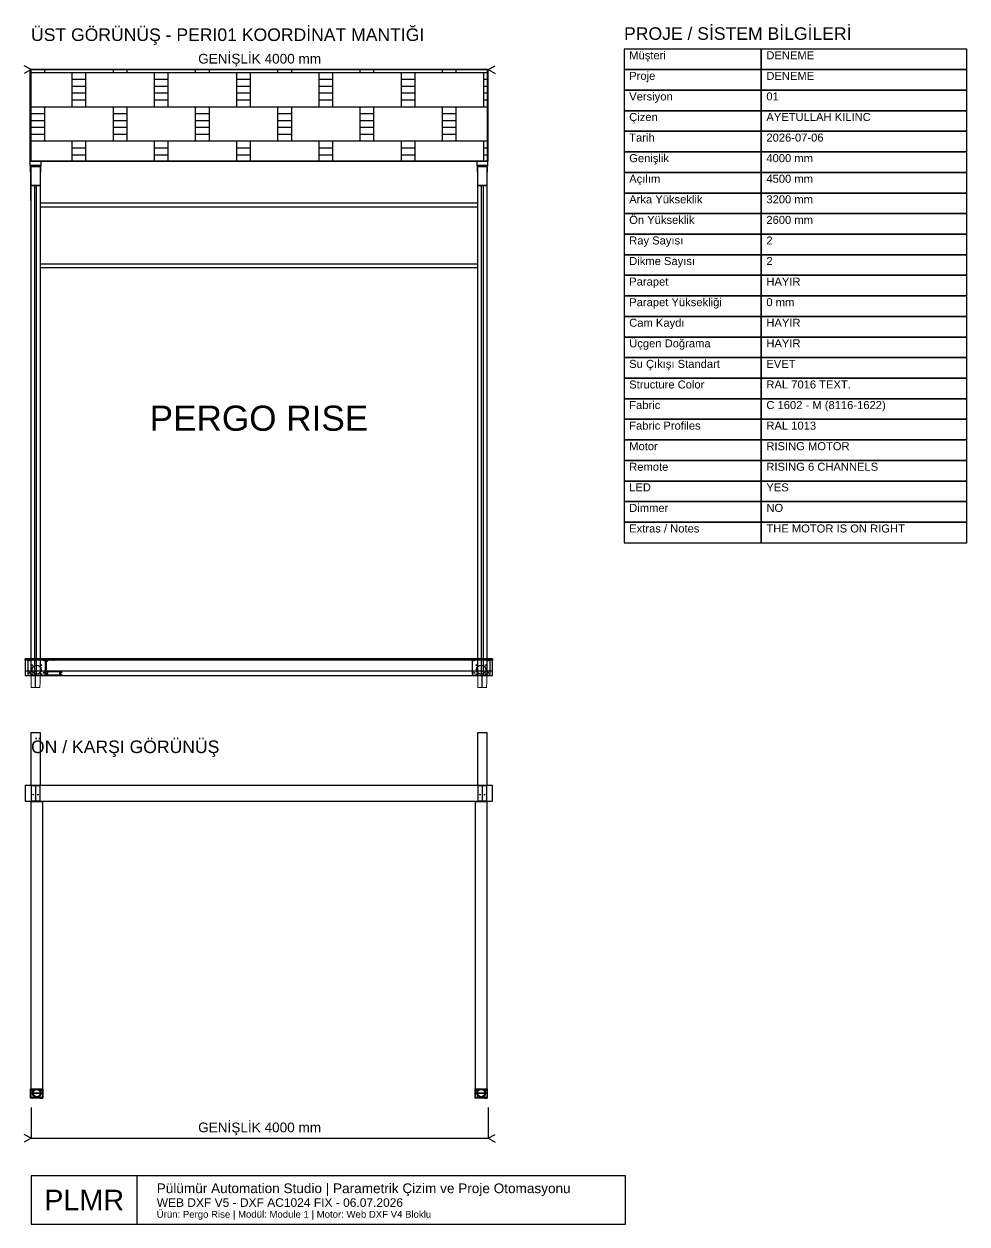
# Model space of a CAD drawing. Header units: millimetres. Extents: x -7074 to 8488, y -9300 to 1199.
# Drawn here: x 239 to 8488, y -9300 to 1199 of the extents above; entities that cross this region are included whole.
import ezdxf
from ezdxf.enums import TextEntityAlignment as Align

# ---------------------------------------------------------------- set-up
doc = ezdxf.new("R2010")
doc.units = ezdxf.units.MM
doc.layers.get('0').update_dxf_attribs({"linetype": 'CONTINUOUS'})
for name, color, linetype in [('BLOCKREF', 8, 'CONTINUOUS'), ('DIM', 1, 'CONTINUOUS'), ('FABRIC', 42, 'CONTINUOUS'), ('POST', 6, 'CONTINUOUS'), ('PROFILE', 1, 'CONTINUOUS'), ('RAY', 5, 'CONTINUOUS'), ('TABLE', 7, 'CONTINUOUS'), ('TEXT', 7, 'CONTINUOUS'), ('TITLE', 7, 'CONTINUOUS'), ('TOPWALL', 19, 'CONTINUOUS')]:
    doc.layers.add(name, color=color, linetype=linetype)
doc.styles.get("Standard").update_dxf_attribs({"font": 'arial.ttf'})

# ---------------------------------------------------------------- blocks, each defined once
blk = doc.blocks.new('Duvar Tarama Block')
at = {"transparency": 33554610}
h = blk.add_hatch(dxfattribs=at)
h.set_pattern_fill('BRICK_SPEC', color=0, scale=3, style=0, pattern_type=2)
h.set_pattern_definition([(0, (2338.498, -2553.125), (0, 7.5), []), (90, (2341.498, -2553.125), (-9, 7.5), [7.5, -7.5]), (90, (2338.498, -2553.125), (-9, 7.5), [7.5, -7.5]), (0, (2338.498, -2551.625), (9, 7.5), [3, -15]), (0, (2338.498, -2550.125), (9, 7.5), [3, -15]), (0, (2338.498, -2548.625), (9, 7.5), [3, -15]), (0, (2338.498, -2547.125), (9, 7.5), [3, -15])])
h.paths.add_polyline_path([(-50, -50), (-50, 50), (50, 50), (50, -50)])
at = {"color": 0, "transparency": 33554610}
blk.add_lwpolyline([(-50, -50), (-50, 50), (50, 50), (50, -50)], close=True, dxfattribs=at)
blk = doc.blocks.new('PergoRise Ray Arka Mekanizma Üst Görünüş')
at = {"color": 0, "transparency": 33554559}
for p, q in [((46, 211), (-46, 211)), ((46, 176), (-46, 176)), ((46, 169), (-46, 169)), ((40.5, 0), (-40.5, 0))]:
    blk.add_line(p, q, dxfattribs=at)
for points in [[(46, 215), (46, 169), (-46, 169), (-46, 215)], [(-46, 169), (-46, 118), (-43, 118), (-43, 169)], [(43, 169), (43, 118), (46, 118), (46, 169)]]:
    blk.add_lwpolyline(points, close=True, dxfattribs=at)
at = {"color": 0}
blk.add_lwpolyline([(-40.5, -131), (-40.5, 164.5, -0.4142136), (-38.5, 166.5), (38.5, 166.5, -0.4142136), (40.5, 164.5), (40.5, -131), (43, -131), (43, 164.5, 0.4142136), (38.5, 169), (-38.5, 169, 0.4142136), (-43, 164.5), (-43, -131)], format="xyb", close=True, dxfattribs=at)
blk = doc.blocks.new('PergoRise Ray Kafası Üst Görünüş')
at = {"color": 0}
blk.add_line((0, -104), (0, 0), dxfattribs=at)
at = {"color": 0, "linetype": 'Continuous', "lineweight": 0}
blk.add_line((35, -104), (-35, -104), dxfattribs=at)
blk.add_lwpolyline([(-38, -101, -0.005967), (-38, -95), (-39, -60), (-40, 0, 0.123244), (-37, 0), (37, 0, 0.123244), (40, 0), (39, -60), (38, -95, -0.004298), (38, -101)], format="xyb", dxfattribs=at)
for points, knots in [([(-35, -104), (-35, -104), (-35, -104), (-36, -104), (-36, -104), (-37, -103), (-37, -103), (-37, -102), (-37, -102), (-38, -102), (-38, -102), (-38, -101), (-38, -101), (-38, -101)], [0, 0, 0, 0, 0.049118, 0.236379, 0.393855, 0.530933, 0.650131, 0.751167, 0.831357, 0.88332, 0.92719, 0.987949, 1, 1, 1, 1]), ([(38, -101), (38, -101), (38, -101), (38, -102), (38, -102), (37, -102), (37, -103), (37, -103), (36, -104), (35, -104), (35, -104), (35, -104)], [0, 0, 0, 0, 0.036689, 0.102734, 0.156453, 0.223052, 0.350139, 0.521964, 0.707293, 0.886061, 1, 1, 1, 1])]:
    blk.add_open_spline(points, degree=3, knots=knots, dxfattribs=at)
blk = doc.blocks.new('PergoRise Oluk')
at = {"color": 0, "linetype": 'ByBlock', "lineweight": -2}
for points in [[(-27, 145), (-3, 145), (-66, 145, 0.414214), (-68, 144), (-68, 137, 0.414214), (-67, 137), (-66, 137, 0.414214), (-66, 137), (-66, 143, -0.414214), (-66, 143), (-60, 143, -0.414214), (-60, 143), (-60, 139, 0.414214), (-58, 137), (-56, 137, -0.414214), (-56, 137), (-56, 128, -0.414214), (-56, 128), (-58, 128, 0.414214), (-60, 126), (-60, 122, -0.414214), (-60, 122), (-66, 122, -0.414214), (-66, 122), (-66, 127, 0.414214), (-66, 128), (-67, 128, 0.414214), (-68, 127), (-68, 28, 0.414214), (-67, 27), (-66, 27, 0.414214), (-66, 28), (-66, 33, -0.414214), (-66, 33), (-60, 33, -0.414214), (-60, 33), (-60, 29, 0.414214), (-58, 27), (-56, 27, -0.414214), (-56, 27), (-56, 19, -0.414214), (-56, 18), (-58, 18, 0.414214), (-60, 16), (-60, 13, -0.414214), (-60, 12), (-66, 12, -0.414214), (-66, 13), (-66, 18, 0.414214), (-66, 18), (-67, 18, 0.414214), (-68, 18), (-68, 1, 0.414214), (-66, 0), (66, 0, 0.414214), (67, 1), (67, 13, 0.414214), (67, 13), (66, 13, 0.414214), (66, 13), (66, 7, -0.414214), (65, 7), (60, 7, -0.414214), (60, 7), (60, 11, 0.414214), (57, 13), (52, 13, -0.414214), (52, 13), (52, 17), (52, 18), (52, 18), (52, 22, -0.414214), (52, 23), (57, 23, 0.414214), (60, 25), (60, 28, -0.414214), (60, 28), (65, 28, -0.414214), (66, 28), (66, 23, 0.414214), (66, 23), (67, 23, 0.414214), (67, 23), (67, 30)], [(-55, 139), (-55, 139), (-55, 139, -0.337066), (-54, 137), (-54, 128, -0.414214), (-56, 126), (-57, 126, 0.414214), (-58, 126), (-58, 122, -0.414214), (-60, 120), (-66, 120, 0.414214), (-66, 120), (-66, 36, 0.414214), (-66, 35), (66, 35, -0.414214), (67, 34), (67, 27)], [(-56, 139, 0.205269), (-55, 139, -0.205269), (-56, 139), (-57, 139, -0.31512), (-57, 142), (-57, 141, -0.205269), (-56, 142), (-56, 143, -0.31512), (-54, 142), (-54, 142, -0.205269), (-54, 141), (-52, 140, 0.504433), (-52, 141, 0.116472), (-52, 143, -0.569495), (-52, 143), (-13, 143, -0.570287), (-13, 143, 0.184034), (-13, 140, 0.504433), (-12, 139), (-11, 140, -0.205269), (-11, 141), (-12, 142, -0.31512), (-10, 143), (-10, 142, -0.205269), (-8, 142), (-8, 142, -0.31512), (-8, 139), (-8, 140, -0.205269), (-10, 139), (-10, 138, 0.504433), (-9, 137, 0.051142), (-8, 137, -0.570287), (-8, 137), (-8, 134, 0.414214), (-6, 132), (-3, 132, 0.414214), (-2, 134), (-2, 137, 0.414214), (-2, 137), (-3, 137, 0.414214), (-3, 137), (-3, 134, -0.414214), (-3, 134), (-5, 134, -0.414214), (-6, 134), (-6, 143, -0.414214), (-5, 144), (-3, 144, -0.414214), (-3, 143), (-3, 141, 0.414214), (-3, 140), (-2, 140, 0.414214), (-2, 141), (-2, 144, 0.414214), (-3, 145)]]:
    blk.add_lwpolyline(points, format="xyb", dxfattribs=at)
blk.add_lwpolyline([(-57, 29, -0.414214), (-58, 30), (-58, 33, -0.414214), (-57, 33), (65, 33, -0.414214), (66, 33), (66, 31, -0.414214), (65, 30), (60, 30, 0.414214), (57, 28), (57, 25, -0.414214), (57, 25), (52, 25, 0.414214), (50, 22), (50, 13, 0.278313), (51, 11, -0.36545), (52, 10, 0.272713), (53, 6, 0.504433), (54, 6), (54, 7, -0.205269), (54, 8), (53, 8, -0.323866), (54, 11), (55, 10, -0.205269), (56, 10), (56, 11, -0.323866), (57, 8), (57, 8, -0.205269), (56, 7), (57, 6, 0.325417), (58, 6, -0.284671), (58, 6, 0.197358), (60, 5), (66, 5, -0.414214), (66, 5), (66, 2, -0.414214), (66, 2), (-66, 2, -0.414214), (-66, 2), (-66, 5, -0.526008), (-65, 5, 0.038886), (-65, 5, 0.504433), (-64, 6), (-64, 7, -0.205269), (-65, 7), (-66, 7, -0.31512), (-66, 10), (-66, 9, -0.205269), (-64, 10), (-65, 11, -0.31512), (-62, 10), (-63, 9, -0.205269), (-63, 8), (-61, 7, 0.504433), (-60, 8, 0.143807), (-61, 10, -0.547054), (-60, 10), (-60, 10, 0.414214), (-58, 13), (-58, 16, -0.414214), (-57, 16), (-56, 16, 0.414214), (-54, 19), (-54, 27, 0.414214), (-56, 29)], format="xyb", close=True, dxfattribs=at)
blk = doc.blocks.new('PergoRise Dikme Oluk Bağlantı Üst Görünüş')
at = {"color": 0, "linetype": 'ByBlock', "lineweight": -2}
blk.add_lwpolyline([(-75, 10), (-75, 145), (75, 145), (75, 10, -0.414214), (65, 0), (-65, 0, -0.414214)], format="xyb", close=True, dxfattribs=at)
for centre, radius in [((-62, 133), 4.75), ((62, 133), 4.75), ((-62, 23), 4.75), ((-40, 90), 3.5), ((-40, 10), 3.5), ((0, 50), 40), ((40, 90), 3.5), ((40, 10), 3.5), ((62, 23), 4.75)]:
    blk.add_circle(centre, radius, dxfattribs=at)
blk = doc.blocks.new('PergoRise Ray Kafası Ön Görünüş')
at = {"color": 0, "lineweight": -2, "transparency": 33554559}
for p, q in [((40, 0), (-40, 0)), ((0, 2), (0, -131))]:
    blk.add_line(p, q, dxfattribs=at)
at = {"color": 0, "linetype": 'ByBlock', "lineweight": -2}
blk.add_lwpolyline([(40, -129), (40, 0, 0.414214), (38, 2), (-38, 2, 0.414214), (-40, 0), (-40, -129, 0.414214), (-38, -131), (38, -131, 0.414214)], format="xyb", close=True, dxfattribs=at)
for centre in [(-20, -76), (20, -76)]:
    blk.add_circle(centre, 2.55, dxfattribs=at)
for centre, radius, start, end in [((-20, -76), 2.54, 205.8616, 265.6961), ((-20, -76), 2.55, 265.5238, 325.2373), ((20, -76), 2.55, 214.7627, 274.4762), ((20, -76), 2.54, 274.3039, 334.1384)]:
    blk.add_arc(centre, radius, start, end, dxfattribs=at)
blk = doc.blocks.new('PergoRise Dikme Oluk Bağlantı Karşı Görünüş')
at = {"color": 0, "linetype": 'ByBlock'}
blk.add_lwpolyline([(-75, -3), (-75, 0), (75, 0), (75, -3)], close=True, dxfattribs=at)
blk = doc.blocks.new('PergoRise Dikme Alt Bağlantı Karşı Görünüş')
at = {"color": 0, "linetype": 'ByBlock', "lineweight": -2}
for p, q in [((-52, 38), (51, 38)), ((53, -37), (51, -37))]:
    blk.add_line(p, q, dxfattribs=at)
at = {"color": 0, "lineweight": -2, "transparency": 33554508}
blk.add_line((-52, 0), (51, 0), dxfattribs=at)
at = {"color": 0, "linetype": 'ByBlock', "lineweight": -2}
for points in [[(21, -46), (21, -37), (51, -37), (51, 38), (53, 38), (53, -37), (53, -43, 0.414214), (51, -41), (47, -41), (38, -41), (34, -41, 0.414214), (32, -43), (32, -46), (21, -46), (-21, -46), (-54, -46), (-54, -43)], [(-32, -46), (-32, -43, 0.414214), (-34, -41), (-38, -41), (-48, -41), (-52, -41, 0.414214), (-54, -43), (-54, -37), (-52, -37)]]:
    blk.add_lwpolyline(points, format="xyb", dxfattribs=at)
for points in [[(-54, -37), (-54, 38), (-52, 38), (-52, -37), (-21, -37), (-21, -46)], [(32, -46), (38, -46), (47, -46), (53, -46), (53, -43)]]:
    blk.add_lwpolyline(points, dxfattribs=at)
for centre, radius in [((-39, 24), 4.2), ((0, -1), 37), ((0, -1), 31.2), ((39, 24), 4.2)]:
    blk.add_circle(centre, radius, dxfattribs=at)

msp = doc.modelspace()

# ---------------------------------------------------------------- linework, layer by layer
at = {"layer": 'DIM', "color": 1}
for p, q in [((300, 800), (238.658532, 833.722757)), ((300, 800), (238.658532, 766.277243)), ((300, 0), (300, 800)), ((300, 800), (4300, 800)), ((4300, 800), (4361.341468, 833.722757)), ((4300, 0), (4300, 800)), ((4300, 800), (4361.341468, 766.277243)), ((300, -8280), (300, -8550)), ((4300, -8280), (4300, -8550)), ((300, -8550), (238.658532, -8516.277243)), ((300, -8550), (238.658532, -8583.722757)), ((300, -8550), (4300, -8550)), ((4300, -8550), (4361.341468, -8516.277243)), ((4300, -8550), (4361.341468, -8583.722757))]:
    msp.add_line(p, q, dxfattribs=at)
at = {"layer": 'FABRIC', "color": 42}
for points in [[(380, -400), (4208, -400), (4208, -370), (380, -370)], [(380, -931.681633), (4208, -931.681633), (4208, -901.681633), (380, -901.681633)]]:
    msp.add_lwpolyline(points, close=True, dxfattribs=at)
at = {"layer": 'POST', "color": 6}
for points in [[(300, -5603), (400, -5603), (400, -8154), (300, -8154)], [(4188, -5603), (4288, -5603), (4288, -8154), (4188, -8154)]]:
    msp.add_lwpolyline(points, close=True, dxfattribs=at)
at = {"layer": 'PROFILE', "color": 1}
for points in [[(250, -4500), (4338, -4500), (4338, -4355), (250, -4355)], [(250, -4355), (4338, -4355), (4338, -4367.7), (250, -4367.7)], [(250, -4500), (4338, -4500), (4338, -4464.5), (250, -4464.5)], [(250, -5600), (4338, -5600), (4338, -5465), (250, -5465)], [(300, -9300), (1230, -9300), (1230, -8880), (300, -8880)]]:
    msp.add_lwpolyline(points, close=True, dxfattribs=at)
at = {"layer": 'RAY', "color": 5}
for points in [[(300, -215), (380, -215), (380, -4503), (300, -4503)], [(333.5, -215), (346.5, -215), (346.5, -4503), (333.5, -4503)], [(4208, -215), (4288, -215), (4288, -4503), (4208, -4503)], [(4241.5, -215), (4254.5, -215), (4254.5, -4503), (4241.5, -4503)], [(300, -5000), (380, -5000), (380, -5467), (300, -5467)], [(4208, -5000), (4288, -5000), (4288, -5467), (4208, -5467)]]:
    msp.add_lwpolyline(points, close=True, dxfattribs=at)
at = {"layer": 'TABLE', "color": 7}
for points in [[(5488, 800), (6688, 800), (6688, 980), (5488, 980)], [(6688, 800), (8488, 800), (8488, 980), (6688, 980)], [(5488, 620), (6688, 620), (6688, 800), (5488, 800)], [(6688, 620), (8488, 620), (8488, 800), (6688, 800)], [(5488, 440), (6688, 440), (6688, 620), (5488, 620)], [(6688, 440), (8488, 440), (8488, 620), (6688, 620)], [(5488, 260), (6688, 260), (6688, 440), (5488, 440)], [(6688, 260), (8488, 260), (8488, 440), (6688, 440)], [(5488, 80), (6688, 80), (6688, 260), (5488, 260)], [(6688, 80), (8488, 80), (8488, 260), (6688, 260)], [(5488, -100), (6688, -100), (6688, 80), (5488, 80)], [(6688, -100), (8488, -100), (8488, 80), (6688, 80)], [(5488, -280), (6688, -280), (6688, -100), (5488, -100)], [(6688, -280), (8488, -280), (8488, -100), (6688, -100)], [(5488, -460), (6688, -460), (6688, -280), (5488, -280)], [(6688, -460), (8488, -460), (8488, -280), (6688, -280)], [(5488, -640), (6688, -640), (6688, -460), (5488, -460)], [(6688, -640), (8488, -640), (8488, -460), (6688, -460)], [(5488, -820), (6688, -820), (6688, -640), (5488, -640)], [(6688, -820), (8488, -820), (8488, -640), (6688, -640)], [(5488, -1000), (6688, -1000), (6688, -820), (5488, -820)], [(6688, -1000), (8488, -1000), (8488, -820), (6688, -820)], [(5488, -1180), (6688, -1180), (6688, -1000), (5488, -1000)], [(6688, -1180), (8488, -1180), (8488, -1000), (6688, -1000)], [(5488, -1360), (6688, -1360), (6688, -1180), (5488, -1180)], [(6688, -1360), (8488, -1360), (8488, -1180), (6688, -1180)], [(5488, -1540), (6688, -1540), (6688, -1360), (5488, -1360)], [(6688, -1540), (8488, -1540), (8488, -1360), (6688, -1360)], [(5488, -1720), (6688, -1720), (6688, -1540), (5488, -1540)], [(6688, -1720), (8488, -1720), (8488, -1540), (6688, -1540)], [(5488, -1900), (6688, -1900), (6688, -1720), (5488, -1720)], [(6688, -1900), (8488, -1900), (8488, -1720), (6688, -1720)], [(5488, -2080), (6688, -2080), (6688, -1900), (5488, -1900)], [(6688, -2080), (8488, -2080), (8488, -1900), (6688, -1900)], [(5488, -2260), (6688, -2260), (6688, -2080), (5488, -2080)], [(6688, -2260), (8488, -2260), (8488, -2080), (6688, -2080)], [(5488, -2440), (6688, -2440), (6688, -2260), (5488, -2260)], [(6688, -2440), (8488, -2440), (8488, -2260), (6688, -2260)], [(5488, -2620), (6688, -2620), (6688, -2440), (5488, -2440)], [(6688, -2620), (8488, -2620), (8488, -2440), (6688, -2440)], [(5488, -2800), (6688, -2800), (6688, -2620), (5488, -2620)], [(6688, -2800), (8488, -2800), (8488, -2620), (6688, -2620)], [(5488, -2980), (6688, -2980), (6688, -2800), (5488, -2800)], [(6688, -2980), (8488, -2980), (8488, -2800), (6688, -2800)], [(5488, -3160), (6688, -3160), (6688, -2980), (5488, -2980)], [(6688, -3160), (8488, -3160), (8488, -2980), (6688, -2980)], [(5488, -3340), (6688, -3340), (6688, -3160), (5488, -3160)], [(6688, -3340), (8488, -3340), (8488, -3160), (6688, -3160)]]:
    msp.add_lwpolyline(points, close=True, dxfattribs=at)
at = {"layer": 'TITLE', "color": 7}
msp.add_lwpolyline([(300, -9300), (5500, -9300), (5500, -8880), (300, -8880)], close=True, dxfattribs=at)
at = {"layer": 'TOPWALL', "color": 19}
msp.add_lwpolyline([(294, 0), (4294, 0), (4294, 800), (294, 800)], close=True, dxfattribs=at)

# ---------------------------------------------------------------- block references
at = {"layer": 'BLOCKREF', "color": 8, "xscale": 40, "yscale": 8}
msp.add_blockref('Duvar Tarama Block', (2294, 400), dxfattribs=at)
at = {"layer": 'BLOCKREF', "color": 8}
for name, p in [('PergoRise Ray Arka Mekanizma Üst Görünüş', (340, -215)), ('PergoRise Ray Arka Mekanizma Üst Görünüş', (4248, -215)), ('PergoRise Dikme Oluk Bağlantı Üst Görünüş', (350, -4500)), ('PergoRise Oluk', (500, -4500)), ('PergoRise Dikme Oluk Bağlantı Üst Görünüş', (4238, -4500)), ('PergoRise Ray Kafası Üst Görünüş', (340, -4503)), ('PergoRise Ray Kafası Üst Görünüş', (4248, -4503)), ('PergoRise Ray Kafası Ön Görünüş', (340, -5467)), ('PergoRise Ray Kafası Ön Görünüş', (4248, -5467)), ('PergoRise Dikme Oluk Bağlantı Karşı Görünüş', (350, -5600)), ('PergoRise Dikme Oluk Bağlantı Karşı Görünüş', (4238, -5600)), ('PergoRise Dikme Alt Bağlantı Karşı Görünüş', (350, -8154)), ('PergoRise Dikme Alt Bağlantı Karşı Görünüş', (4238, -8154))]:
    msp.add_blockref(name, p, dxfattribs=at)

# ---------------------------------------------------------------- texts
at = {"layer": 'DIM', "color": 1}
for p in [(2300, 895), (2300, -8455)]:
    msp.add_text('GENİŞLİK 4000 mm', height=85, dxfattribs=at).set_placement(p, align=Align.MIDDLE_CENTER)
msp.add_text('WEB DXF V5 - DXF AC1024 FIX - 06.07.2026', height=75, dxfattribs=at).set_placement((1400, -9150))
at = {"layer": 'TEXT', "color": 7}
for s, height, p in [('Müşteri', 70, (5533, 890)), ('DENEME', 70, (6733, 890)), ('Proje', 70, (5533, 710)), ('DENEME', 70, (6733, 710)), ('Versiyon', 70, (5533, 530)), ('01', 70, (6733, 530)), ('Çizen', 70, (5533, 350)), ('AYETULLAH KILINC', 70, (6733, 350)), ('Tarih', 70, (5533, 170)), ('2026-07-06', 70, (6733, 170)), ('Genişlik', 70, (5533, -10)), ('4000 mm', 70, (6733, -10)), ('Açılım', 70, (5533, -190)), ('4500 mm', 70, (6733, -190)), ('Arka Yükseklik', 70, (5533, -370)), ('3200 mm', 70, (6733, -370)), ('Ön Yükseklik', 70, (5533, -550)), ('2600 mm', 70, (6733, -550)), ('Ray Sayısı', 70, (5533, -730)), ('2', 70, (6733, -730)), ('Dikme Sayısı', 70, (5533, -910)), ('2', 70, (6733, -910)), ('Parapet', 70, (5533, -1090)), ('HAYIR', 70, (6733, -1090)), ('Parapet Yüksekliği', 70, (5533, -1270)), ('0 mm', 70, (6733, -1270)), ('Cam Kaydı', 70, (5533, -1450)), ('HAYIR', 70, (6733, -1450)), ('Üçgen Doğrama', 70, (5533, -1630)), ('HAYIR', 70, (6733, -1630)), ('Su Çıkışı Standart', 70, (5533, -1810)), ('EVET', 70, (6733, -1810)), ('Structure Color', 70, (5533, -1990)), ('RAL 7016 TEXT.', 70, (6733, -1990)), ('Fabric', 70, (5533, -2170)), ('C 1602 - M (8116-1622)', 70, (6733, -2170)), ('Fabric Profiles', 70, (5533, -2350)), ('RAL 1013', 70, (6733, -2350)), ('Motor', 70, (5533, -2530)), ('RISING MOTOR', 70, (6733, -2530)), ('Remote', 70, (5533, -2710)), ('RISING 6 CHANNELS', 70, (6733, -2710)), ('LED', 70, (5533, -2890)), ('YES', 70, (6733, -2890)), ('Dimmer', 70, (5533, -3070)), ('NO', 70, (6733, -3070)), ('Extras / Notes', 70, (5533, -3250)), ('THE MOTOR IS ON RIGHT', 70, (6733, -3250)), ('Ürün: Pergo Rise | Modül: Module 1 | Motor: Web DXF V4 Bloklu', 60, (1400, -9245))]:
    msp.add_text(s, height=height, dxfattribs=at).set_placement(p)
at = {"layer": 'TITLE', "color": 7}
for s, height, p in [('ÜST GÖRÜNÜŞ - PERI01 KOORDİNAT MANTIĞI', 110, (300, 1050)), ('PROJE / SİSTEM BİLGİLERİ', 110, (5488, 1060)), ('ÖN / KARŞI GÖRÜNÜŞ', 110, (300, -5180)), ('Pülümür Automation Studio | Parametrik Çizim ve Proje Otomasyonu', 85, (1400, -9030))]:
    msp.add_text(s, height=height, dxfattribs=at).set_placement(p)
for s, height, p in [('PERGO RISE', 220, (2294, -2250)), ('PLMR', 180, (765, -9090))]:
    msp.add_text(s, height=height, dxfattribs=at).set_placement(p, align=Align.MIDDLE_CENTER)

doc.saveas('drawing.dxf')
